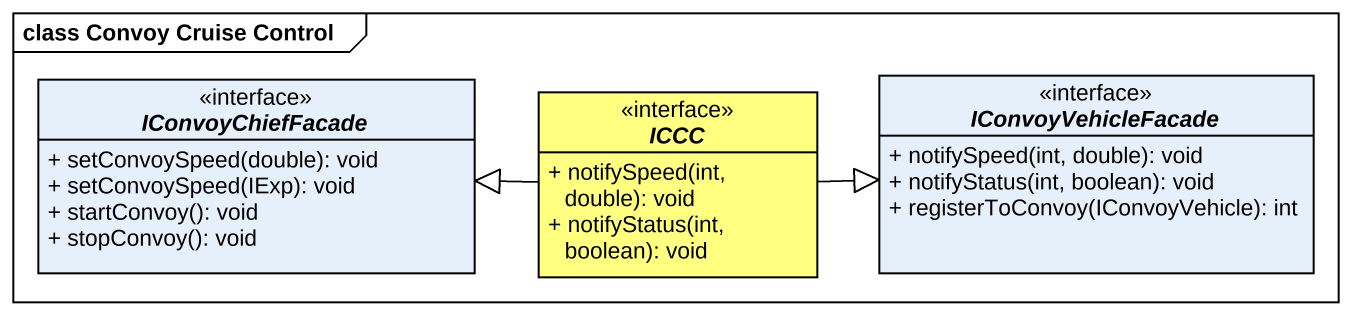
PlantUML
@startuml
mainframe class Convoy Cruise Control
hide circle
hide empty members
skinparam classAttributeIconSize 0
interface IConvoyChiefFacade <<interface>> {
  + setConvoySpeed(double): void
  + setConvoySpeed(IExp): void
  + startConvoy(): void
  + stopConvoy(): void
}
interface ICCC <<interface>> #FFFF80 {
  + notifySpeed(int, double): void
  + notifyStatus(int, boolean): void
}
interface IConvoyVehicleFacade <<interface>> {
  + notifySpeed(int, double): void
  + notifyStatus(int, boolean): void
  + registerToConvoy(IConvoyVehicle): int
}
ICCC -left-|> IConvoyChiefFacade
ICCC -right-|> IConvoyVehicleFacade
@enduml
